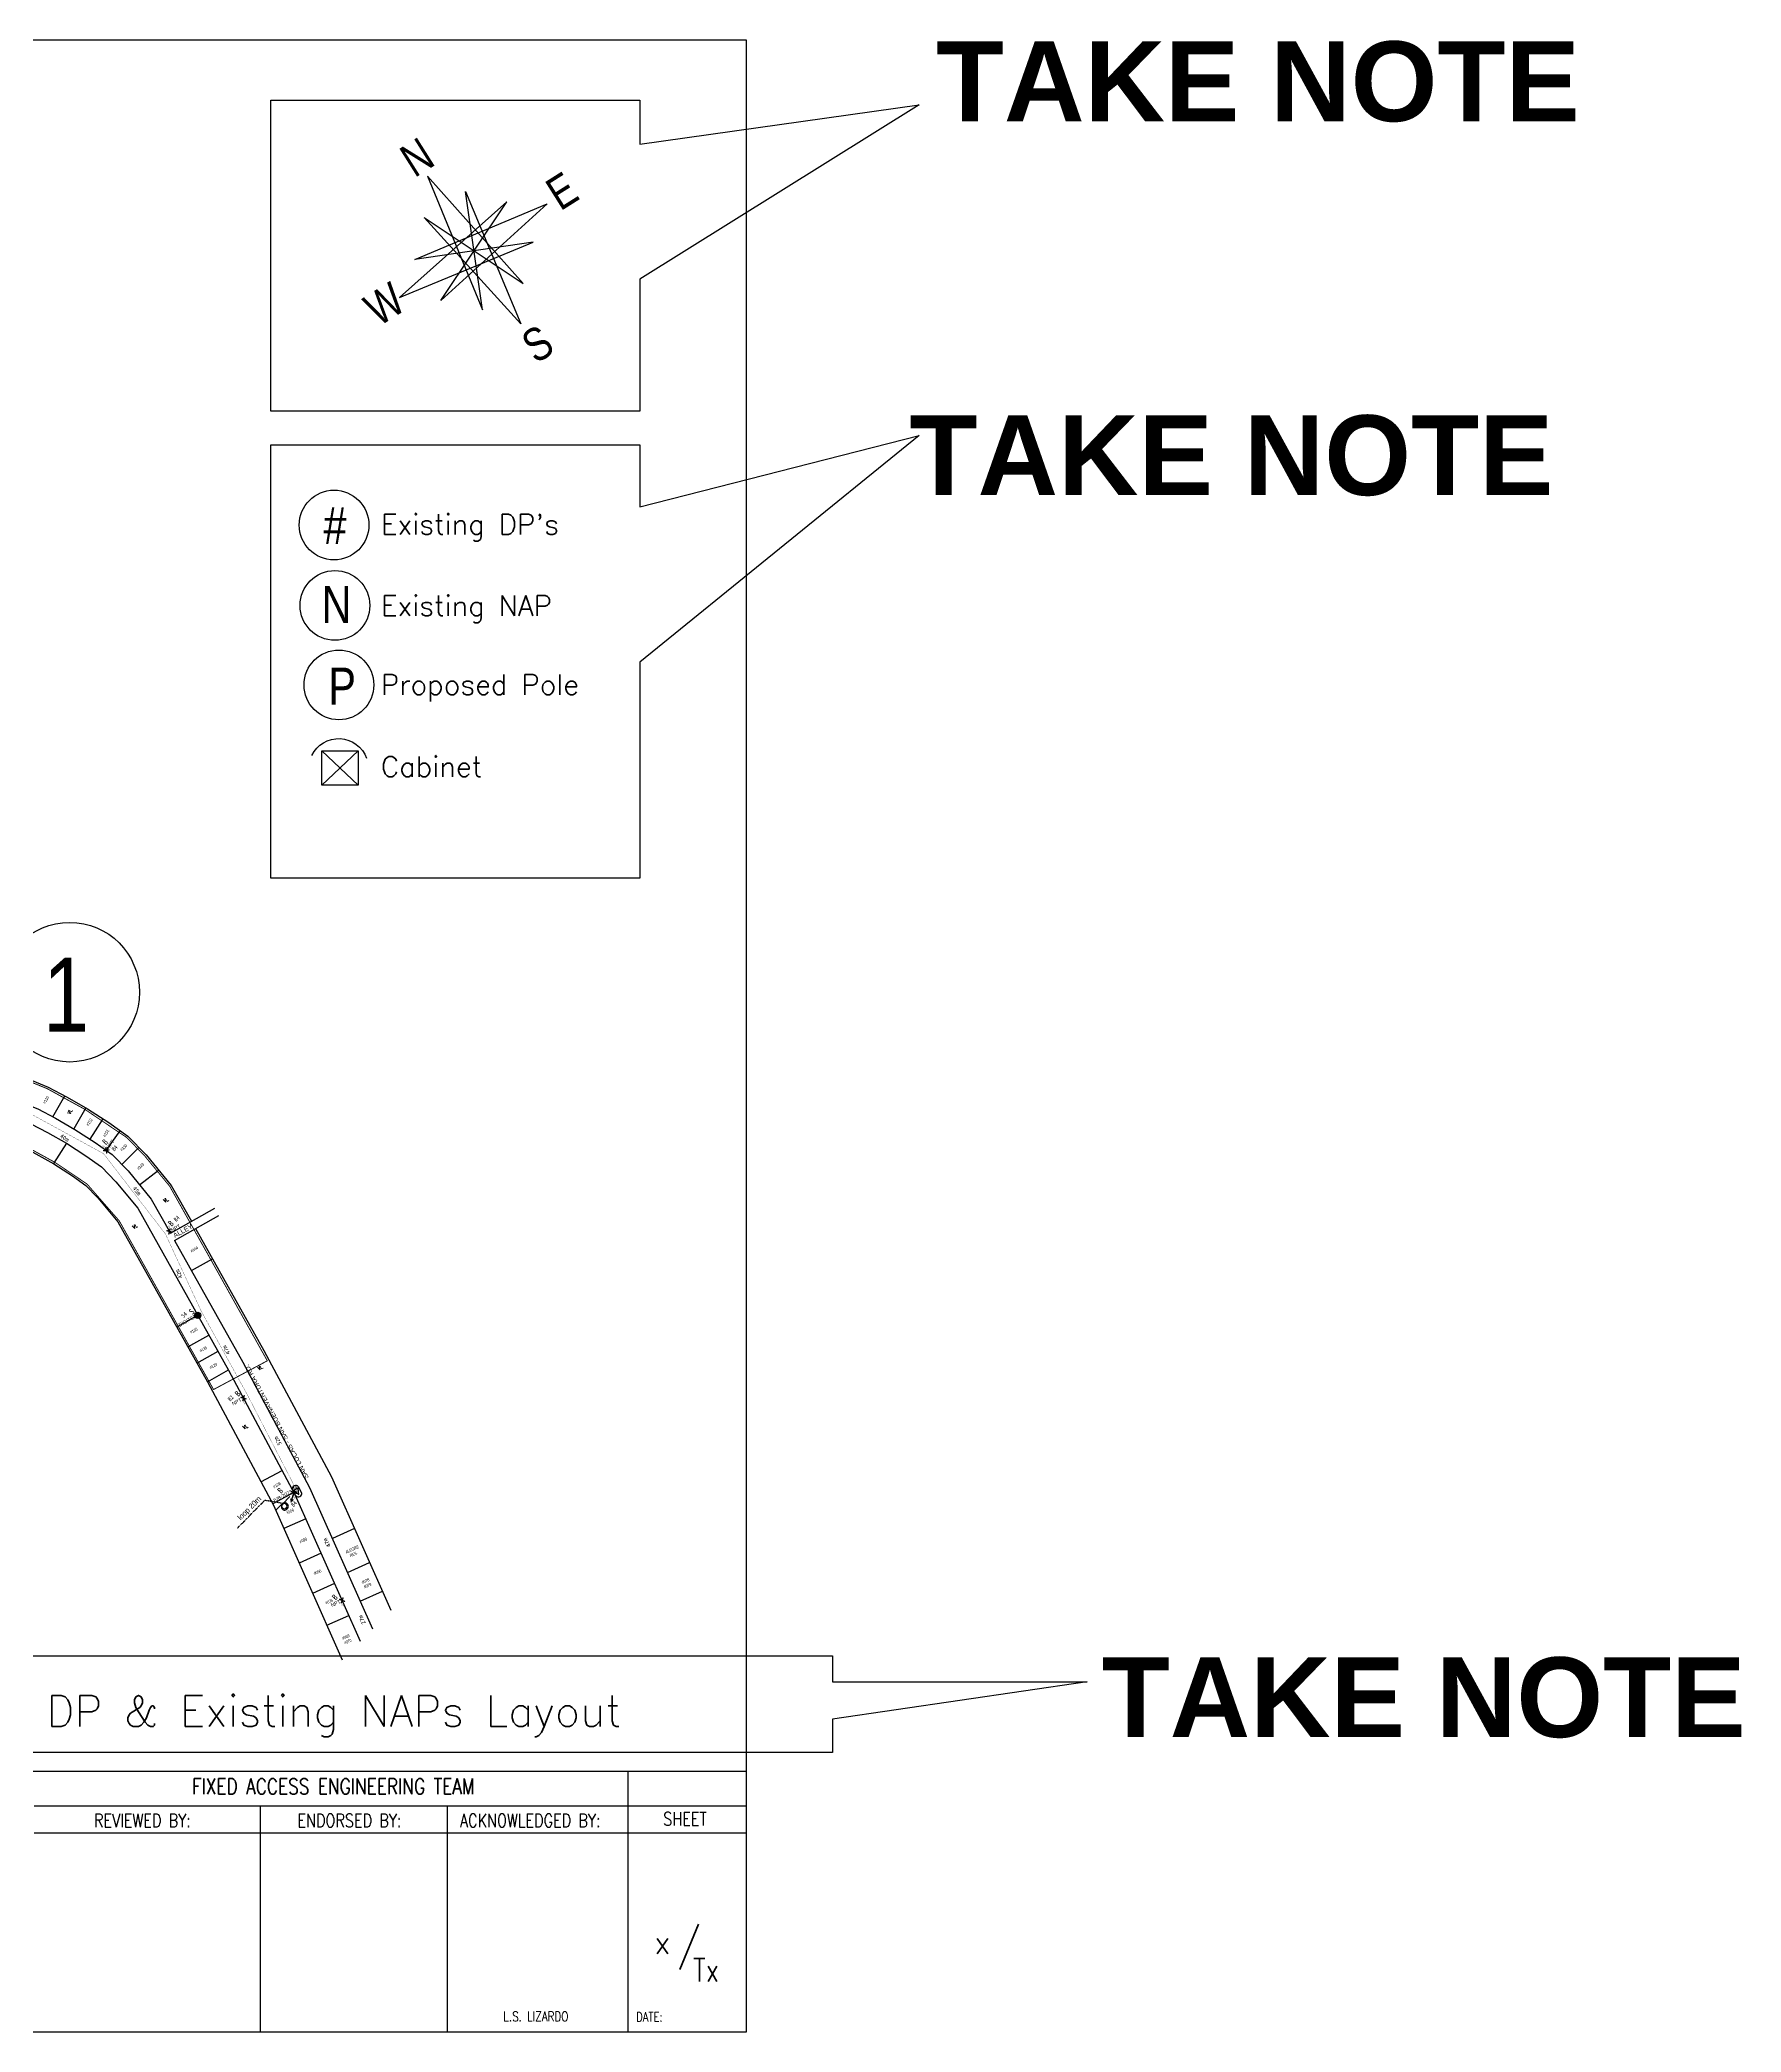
# Model space of a CAD drawing. Extents: x -663610 to -207124, y 70878 to 297551.
# Drawn here: x -261662 to -258842, y 77379 to 80681 of the extents above; entities that cross this region are included whole.
import ezdxf
from ezdxf.enums import TextEntityAlignment as Align

# ---------------------------------------------------------------- set-up
doc = ezdxf.new("R2010")
doc.units = 0
doc.header["$LTSCALE"] = 0.3
doc.linetypes.add('ACAD_ISO05W100', pattern=[33, 24, -3, 0, -3, 0, -3])
doc.linetypes.add('DASHED', pattern=[0.75, 0.5, -0.25])
doc.layers.get('0').update_dxf_attribs({"linetype": 'CONTINUOUS'})
for name, color, linetype in [('BASEMAP', 7, 'CONTINUOUS'), ('CA 12 in', 7, 'CONTINUOUS'), ('CABINET', 7, 'CONTINUOUS'), ('DEG 12 in', 7, 'CONTINUOUS'), ('DEG 8 in', 7, 'CONTINUOUS'), ('Digitel pole', 7, 'CONTINUOUS'), ('Distance Data', 7, 'CONTINUOUS'), ('DP #', 5, 'CONTINUOUS'), ('Electric Pole ID', 7, 'CONTINUOUS'), ('Electrical Pole (Circular Conc.)', 7, 'CONTINUOUS'), ('EXISTING NAP', 7, 'CONTINUOUS'), ('FOC Distribution Diagram', 1, 'CONTINUOUS'), ('Grounding System', 7, 'CONTINUOUS'), ('House Number', 6, 'CONTINUOUS'), ('Lengend', 7, 'CONTINUOUS'), ('Loop', 7, 'CONTINUOUS'), ('NAP #', 3, 'CONTINUOUS'), ('NAP Boundary', 1, 'CONTINUOUS'), ('Print', 7, 'CONTINUOUS'), ('Proposed Pole #', 1, 'CONTINUOUS'), ('Road Name', 7, 'CONTINUOUS'), ('Total Page', 7, 'CONTINUOUS'), ('Vacant', 1, 'CONTINUOUS')]:
    doc.layers.add(name, color=color, linetype=linetype)
doc.layers.add('Pole size-Big', color=251, linetype='CONTINUOUS', lineweight=0)
doc.layers.add('Pole size-Small', color=251, linetype='CONTINUOUS', lineweight=0)
doc.styles.add('Mark', font='arial.ttf', dxfattribs={"width": 0.8, "height": 2.5})
doc.styles.add('ROMANS', font='ROMANS.SHX', dxfattribs={"width": 0.8, "height": 2})
doc.styles.get("Standard").update_dxf_attribs({"font": '', "width": 0.8})
doc.styles.add('WMF-Arial Unicode MS0', font='')
doc.styles.add('仿宋', font='', dxfattribs={"width": 0.9})
doc.styles.get('Standard').set_extended_font_data('FangSong_GB2312')
doc.styles.get('WMF-Arial Unicode MS0').set_extended_font_data('Arial Unicode MS', bold=True)
doc.styles.get('仿宋').set_extended_font_data('FangSong_GB2312')

# ---------------------------------------------------------------- blocks, each defined once
blk = doc.blocks.new('Electrical Pole (Circular Conc.)')
at = {"const_width": 1.18}
for points in [[(-322437.5, 145744.4), (-322433.6, 145740.7)], [(-322437.5, 145740.6), (-322433.6, 145744.4)]]:
    blk.add_lwpolyline(points, dxfattribs=at)
at = {"color": 1, "lineweight": 0, "ltscale": 2, "insert": (-322432.9, 145741.5), "char_height": 1.2, "width": 1.894, "attachment_point": 1}
blk.add_mtext('{\\fArial|b0|i0|c0|p34;\\C7;CC}', dxfattribs=at)
blk = doc.blocks.new('pldt2')
at = {"layer": 'Lengend'}
h = blk.add_hatch(color=256, dxfattribs=at)
h.dxf.hatch_style = 1
edge = h.paths.add_edge_path()
edge.add_arc((64551.6, 10585.1), 1.85, 0, 360)
blk.add_circle((64551.6, 10585.1), 1.85, dxfattribs=at)
blk = doc.blocks.new('PROPOSED NAP')
at = {"color": 7, "linetype": 'Continuous'}
for p, q in [((74519.1, 11201.4), (74524.6, 11201.4)), ((74524.6, 11196.5), (74519.1, 11196.5))]:
    blk.add_line(p, q, dxfattribs=at)
blk.add_lwpolyline([(74524.8, 11199), (74519.9, 11200.8), (74519.9, 11197.1)], close=True, dxfattribs=at)
for centre, start_param, end_param in [((74519.1, 11199), 3.141593, 4.712389), ((74519.1, 11199), 4.712389, 6.283185), ((74524.6, 11199), 1.570796, 3.141593), ((74524.6, 11199), 0, 1.570796)]:
    blk.add_ellipse(centre, major_axis=(0, -2.44), ratio=0.75, start_param=start_param, end_param=end_param, dxfattribs=at)
at = {"color": 7, "style": 'Mark', "width": 0.8}
for s, height, p in [('8', 2.55, (74518.7, 11197.7)), ('N', 2.12, (74521.2, 11197.9))]:
    blk.add_text(s, height=height, dxfattribs=at).set_placement(p, align=Align.CENTER)
blk = doc.blocks.new('LOOP')
for p, q in [((-3.5, 1.41), (0, 1.41)), ((0, 1.29), (4.22, 1.29))]:
    blk.add_line(p, q)
for centre, radius, start, end in [((-0.12, -0.13), 1.28, 84.62469, 275.37531), ((0.02, 0.2), 1.09, 91.28414, 267.65987), ((-0.03, 0.13), 1.02, 270.50165, 88.36533), ((0, 0), 1.41, 269.992, 90.008)]:
    blk.add_arc(centre, radius, start, end)
blk = doc.blocks.new('GROUNDING')
at = {"color": 1}
for p, q in [((-8.5, -0.5), (-8.5, 0.5)), ((-7.4, -1), (-7.4, 1)), ((-6.3, -1.5), (-6.3, 1.5)), ((-6.3, 0), (0, 0))]:
    blk.add_line(p, q, dxfattribs=at)
blk = doc.blocks.new('A$C5EF90F41')
at = {"ltscale": 0.3}
for p, q in [((120, 328.1), (211.5, 106.4)), ((278.8, 150.3), (120, 328.1)), ((211.5, 106.4), (183.3, 302.9)), ((183.3, 302.9), (275.1, 83.4)), ((251.5, 285.7), (73.7, 126.9)), ((98.9, 190.2), (318.4, 282.1)), ((142.5, 121.8), (251.5, 285.7)), ((318.4, 282.1), (142.5, 121.8)), ((275.1, 83.4), (114.9, 259.3)), ((114.9, 259.3), (278.8, 150.3)), ((73.7, 126.9), (295.4, 218.5)), ((295.4, 218.5), (98.9, 190.2))]:
    blk.add_line(p, q, dxfattribs=at)
at = {"style": 'Mark', "width": 0.8}
for s, p in [('N', (117.3, 336.4)), ('E', (357.6, 280.4)), ('W', (63.2, 93.1)), ('S', (317.1, 27.1))]:
    blk.add_text(s, height=54.7, rotation=32.2373, dxfattribs=at).set_placement(p, align=Align.CENTER)

msp = doc.modelspace()

# ---------------------------------------------------------------- linework, layer by layer
at = {"color": 0, "linetype": 'DASHED', "ltscale": 0.3}
for p, q in [((-261334.6, 78214.6), (-261289.2, 78260.9)), ((-261289.2, 78260.9), (-261261.4, 78256))]:
    msp.add_line(p, q, dxfattribs=at)
at = {"ltscale": 0.3}
for p, q in [((-260687.5, 77811.8), (-260687.5, 77379)), ((-260687.5, 77811.8), (-260687.5, 77379)), ((-261671.8, 77754.1), (-260687.5, 77754.1)), ((-261297.2, 77754), (-261297.2, 77379)), ((-260987, 77754), (-260987, 77379)), ((-260687.5, 77754.1), (-260491.7, 77754.1)), ((-261671.8, 77709.2), (-260687.5, 77709.2)), ((-260687.5, 77709.2), (-260491.7, 77709.2))]:
    msp.add_line(p, q, dxfattribs=at)
at = {"color": 0, "lineweight": 0, "ltscale": 0.3}
msp.add_lwpolyline([(-265208.9, 80681), (-260491.7, 80681), (-260491.7, 77811.8), (-265208.9, 77811.8)], close=True, dxfattribs=at)
at = {"ltscale": 0.3}
msp.add_lwpolyline([(-265208.9, 77811.8), (-260491.7, 77811.8), (-260491.7, 77379), (-265208.9, 77379)], close=True, dxfattribs=at)
msp.add_lwpolyline([(-265208.9, 77811.8), (-260491.7, 77811.8), (-260491.7, 77379), (-265208.9, 77379)], close=True, dxfattribs=at)
at = {"layer": 'BASEMAP', "color": 152, "ltscale": 2, "true_color": 0x2776bb}
for points in [[(-260667.7, 80284.5), (-260667.7, 80065.5), (-261279.3, 80065.5), (-261279.3, 80581), (-260667.7, 80581), (-260667.7, 80508.2)], [(-260667.7, 80508.2), (-260204.7, 80573.3), (-260667.7, 80284.5)], [(-260667.7, 79649.8), (-260667.7, 79291.8), (-261279.3, 79291.8), (-261279.3, 80009.9), (-260667.7, 80009.9), (-260667.7, 79907.2)], [(-260667.7, 79907.2), (-260204.7, 80025), (-260667.7, 79649.8)], [(-260348.4, 77897.8), (-260348.4, 77842.7), (-261720.8, 77842.7), (-261720.8, 78002.7), (-260348.4, 78002.7), (-260348.4, 77959.4)], [(-260348.4, 77959.4), (-259926.3, 77959.4), (-260348.4, 77897.8)]]:
    msp.add_lwpolyline(points, dxfattribs=at)
at = {"layer": 'BASEMAP', "color": 251, "ltscale": 2}
for points in [[(-262719.8, 79512.9), (-262201.7, 79078.5), (-262157.4, 79041.7), (-262136.5, 79025.1), (-262111.1, 79012.3), (-262063.9, 78994.2), (-262001.1, 78977.6), (-261810.2, 78925.6), (-261775, 78919.2), (-261745.9, 78910.2), (-261718, 78901.2), (-261677.2, 78884.6), (-261649.5, 78870), (-261618.2, 78852.2), (-261585.9, 78831.2), (-261560.1, 78812.9), (-261536.2, 78788.4), (-261500, 78744.5), (-261349.6, 78476.4), (-261239.4, 78270), (-261131.1, 78027)], [(-262712.5, 79454.6), (-262227.4, 79047.8), (-262182.6, 79010.7), (-262158.2, 78991.2), (-262127.2, 78975.7), (-262076.2, 78956.1), (-262011.5, 78939), (-261819.1, 78886.5), (-261784.5, 78880.2), (-261757.9, 78872.1), (-261731.7, 78863.6), (-261694.1, 78848.3), (-261668.8, 78834.9), (-261639, 78818), (-261608.3, 78798.1), (-261586.2, 78782.4), (-261566, 78761.7), (-261533.2, 78721.8), (-261384.7, 78457.1), (-261275.3, 78252.4), (-261161.2, 77996.3)], [(-262486.6, 79404.8), (-262158.8, 79130), (-262115.1, 79093.7), (-262100.2, 79081.8), (-262084, 79073.7), (-262043.3, 79058.1), (-261983.7, 79042.3), (-261795.4, 78991), (-261759.1, 78984.4), (-261725.8, 78974.1), (-261695.1, 78964.3), (-261648.8, 78945.4), (-261617.3, 78928.7), (-261583.4, 78909.5), (-261548.2, 78886.7), (-261516.3, 78864), (-261486.3, 78833.2), (-261444.5, 78782.5), (-261411.1, 78722.9)], [(-262512.3, 79374.2), (-262184.4, 79099.3), (-262140.3, 79062.7), (-262121.9, 79047.9), (-262100.2, 79037), (-262055.6, 79020), (-261994.1, 79003.7), (-261804.2, 78951.9), (-261768.6, 78945.4), (-261737.8, 78936), (-261708.8, 78926.6), (-261665.7, 78909.1), (-261636.6, 78893.7), (-261604.2, 78875.3), (-261570.7, 78853.6), (-261542.5, 78833.5), (-261516.1, 78806.4), (-261477.7, 78759.8), (-261446, 78703.3)], [(-261640.9, 78896), (-261621.1, 78930.7)], [(-261586.1, 78911), (-261605.9, 78876.2)], [(-261579, 78858.9), (-261557.2, 78892.5)], [(-261618.2, 78852.2), (-261640, 78818.6)], [(-261552.3, 78840.5), (-261529.1, 78873.1)], [(-261526.6, 78817.2), (-261498, 78845.1)], [(-261496.9, 78783.1), (-261465.4, 78807.8)], [(-261446, 78703.3), (-261372.4, 78744.5)], [(-261439.1, 78691.1), (-261365.7, 78732.3)], [(-261439.1, 78691.1), (-261326, 78489.3), (-261215.1, 78281.9), (-261110.8, 78047.7)], [(-261404.2, 78710.7), (-261290.9, 78508.5), (-261179.1, 78299.4), (-261080.7, 78078.4)], [(-261411.1, 78641.2), (-261376.3, 78660.8)], [(-261400.5, 78567.1), (-261435.4, 78547.6)], [(-261417.1, 78514.8), (-261382.2, 78534.4)], [(-261401.9, 78487.8), (-261367, 78507.4)], [(-261384.7, 78457.1), (-261349.8, 78476.7)], [(-261296.1, 78291.2), (-261260.8, 78310)], [(-261241.2, 78273.4), (-261276.4, 78254.5)], [(-261221.4, 78229.7), (-261258, 78213.5)], [(-261140.9, 78213.6), (-261177.4, 78197.3)], [(-261196, 78172.6), (-261232.5, 78156.4)], [(-261152.3, 78141), (-261115.8, 78157.3)], [(-261173.7, 78122.6), (-261210.2, 78106.3)], [(-261131.1, 78093.4), (-261094.6, 78109.7)], [(-261186.6, 78053.3), (-261150.1, 78069.6)]]:
    msp.add_lwpolyline(points, dxfattribs=at)
at = {"layer": 'CABINET', "ltscale": 0.3}
msp.add_lwpolyline([(-261211.4, 79495, -0.662579), (-261120.7, 79490.5, -2.68063)], format="xyb", dxfattribs=at)
msp.add_lwpolyline([(-261195.1, 79502.7), (-261134.8, 79502.7), (-261134.8, 79445.7), (-261195.1, 79445.7)], close=True, dxfattribs=at)
for points in [[(-261195.1, 79502.7), (-261134.8, 79445.7)], [(-261134.8, 79502.7), (-261195.1, 79445.7)]]:
    msp.add_lwpolyline(points, dxfattribs=at)
at = {"layer": 'DP #', "color": 5}
for centre, radius in [((-261174.7, 79876.9), 57.8), ((-261612.9, 79102.6), 115.7)]:
    msp.add_circle(centre, radius, dxfattribs=at)
at = {"layer": 'FOC Distribution Diagram', "color": 1, "linetype": 'DASHED', "ltscale": 50, "const_width": 0.4}
msp.add_lwpolyline([(-261240.5, 78284.5), (-261317.7, 78434.1), (-261395, 78574.3), (-261454.2, 78701.9), (-261556.7, 78835), (-261695.2, 78910.6), (-261846.6, 78941.9)], dxfattribs=at)
at = {"layer": 'NAP #', "color": 3}
msp.add_circle((-261173.2, 79743.6), 57.8, dxfattribs=at)
at = {"layer": 'NAP Boundary', "color": 5, "linetype": 'ACAD_ISO05W100', "lineweight": 0, "ltscale": 2, "const_width": 1.56}
msp.add_lwpolyline([(-261696.1, 78961.4), (-261650.1, 78942.7), (-261587.7, 78908.4), (-261518.3, 78861.7), (-261488.5, 78831.2), (-261447, 78780.8), (-261378.9, 78659.3), (-261285.3, 78491.7), (-261374.4, 78444.1), (-261530.7, 78723.6), (-261584.2, 78784.7), (-261637.4, 78820.6), (-261692.9, 78851.1)], dxfattribs=at)
at = {"layer": 'Print', "ltscale": 2}
msp.add_lwpolyline([(-265208.9, 80681), (-260491.7, 80681), (-260491.7, 77379), (-265208.9, 77379)], close=True, dxfattribs=at)
at = {"layer": 'Proposed Pole #', "color": 1}
msp.add_circle((-261166.6, 79611.9), 57.8, dxfattribs=at)

# ---------------------------------------------------------------- block references
at = {"layer": 'BASEMAP', "color": 3, "ltscale": 2}
msp.add_blockref('A$C5EF90F41', (-261139.9, 80127), dxfattribs=at)
at = {"layer": 'Digitel pole', "color": 7, "xscale": 2.769470818281636, "yscale": 2.769470818281636, "zscale": 2.769470818276872, "rotation": 44.7065569856382}
msp.add_blockref('pldt2', (-367836.1, -68030.8), dxfattribs=at)
at = {"layer": 'Electrical Pole (Circular Conc.)', "color": 1, "lineweight": 0, "xscale": 1.919302000000065, "yscale": 1.919302000016501, "zscale": 1.919302000013738}
for p, rotation in [((-603521.1, 665593.9), 144.5574910311141), ((-320196, 755293.7), 119.285793520078), ((-216386.7, -599215.3), 298.1172266931958), ((-216303.1, -599371.7), 298.1172266929062), ((-264851.7, -601028.8), 294.0118576893166)]:
    msp.add_blockref('Electrical Pole (Circular Conc.)', p, dxfattribs=dict(at, rotation=rotation))
at = {"layer": 'EXISTING NAP', "color": 5, "xscale": 2.174941662467217, "yscale": 2.174941662467217, "zscale": 2.174941662467217, "rotation": 298.1172266931143}
msp.add_blockref('PROPOSED NAP', (-359103.4, 209749.5), dxfattribs=at)
at = {"layer": 'Grounding System', "xscale": 1.759689816446533, "yscale": 1.759689816477476, "zscale": 1.759689816459079, "rotation": 75.04554587500022}
msp.add_blockref('GROUNDING', (-261241.5, 78272.3), dxfattribs=at)
at = {"layer": 'Loop', "xscale": 4.241880405985285, "yscale": 4.24188040601439, "zscale": 4.241880406006983, "rotation": 45.57633078204262}
msp.add_blockref('LOOP', (-261256.4, 78250.4), dxfattribs=at)

# ---------------------------------------------------------------- texts
at = {"style": 'ROMANS'}
for s, height, p in [("Existing DP's", 33.769, (-261097, 79861.2)), ('Existing NAP', 33.769, (-261097, 79726.2)), ('Proposed Pole', 33.769, (-261097, 79595.6)), ('Cabinet', 33.77, (-261097, 79459.6)), ('DP & Existing NAPs Layout', 51.611, (-261651.3, 77885.4))]:
    msp.add_text(s, height=height, dxfattribs=at).set_placement(p)
at = {"lineweight": 5, "style": 'Mark', "width": 0.8}
msp.add_text('loop 20m', height=8.99, rotation=45.2263, dxfattribs=at).set_placement((-261329.3, 78227, 27.8))
at = {"lineweight": 9, "style": 'ROMANS'}
msp.add_text('x', height=38.1, dxfattribs=at).set_placement((-260616.2, 77508.9), align=Align.RIGHT)
at = {"lineweight": 9, "attachment_point": 1, "style": 'ROMANS'}
for s, insert, char_height, width in [('FIXED ACCESS ENGINEERING TEAM', (-261410.1, 77799.2), 25.686, 960.727), ('REVIEWED BY:', (-261572.6, 77740.8), 21.859, 358.304), ('ENDORSED BY:', (-261235.3, 77740.8), 21.859, 358.304), ('ACKNOWLEDGED BY:', (-260966, 77740.8), 21.859, 358.304), ('/', (-260604.7, 77548.6), 49.5, 931.789), ('L.S. LIZARDO', (-260894, 77413), 15.741, 258.034)]:
    msp.add_mtext(s, dxfattribs=dict(at, insert=insert, char_height=char_height, width=width))
at = {"attachment_point": 1, "style": 'ROMANS'}
for s, insert, char_height, width in [('SHEET', (-260628.9, 77743.4), 21.86, 358.38), ('DATE:', (-260673.9, 77411.9), 15.22, 286.704)]:
    msp.add_mtext(s, dxfattribs=dict(at, insert=insert, char_height=char_height, width=width))
at = {"layer": 'BASEMAP', "color": 152, "ltscale": 2, "true_color": 0x2776bb, "char_height": 132.26, "width": 4769.379, "attachment_point": 1, "style": 'WMF-Arial Unicode MS0'}
for insert in [(-260176.9, 80678.4), (-260220.7, 80058.7), (-259902.2, 78000.2)]:
    msp.add_mtext('TAKE NOTE', dxfattribs=dict(at, insert=insert))
at = {"layer": 'CA 12 in', "color": 2, "lineweight": 0, "width": 0.8}
msp.add_text('B2', height=7, rotation=45.5763, dxfattribs=at).set_placement((-261346.7, 78424))
at = {"layer": 'DEG 12 in', "color": 2, "lineweight": 0, "width": 0.8}
for p in [(-261539, 78838.4), (-261436.1, 78721.8), (-261241.9, 78248.8)]:
    msp.add_text('B4', height=7, rotation=45.5763, dxfattribs=at).set_placement(p)
at = {"layer": 'DEG 8 in', "color": 4, "lineweight": 0, "width": 0.8}
msp.add_text('S4', height=7, rotation=45.5763, dxfattribs=at).set_placement((-261423.9, 78562))
at = {"layer": 'Digitel pole', "style": 'Mark', "width": 0.8}
msp.add_text('DIGITEL', height=6, rotation=29.2858, dxfattribs=at).set_placement((-261416.2, 78555.8), align=Align.CENTER)
at = {"layer": 'Distance Data', "style": '仿宋', "width": 0.9}
for s, rotation, p in [('40m', 329.1126, (-261629.7, 78862.2)), ('45m', 307.9411, (-261509, 78777.2)), ('42m', 114.912, (-261425.5, 78629.9)), ('47m', 119.2858, (-261346.4, 78504.7)), ('52m', 119.2858, (-261261.2, 78353.9)), ('47m', 119.2858, (-261179.6, 78185.3)), ('27m', 114.0119, (-261121.9, 78056.8))]:
    msp.add_text(s, height=7, rotation=rotation, dxfattribs=at).set_placement(p)
at = {"layer": 'DP #', "color": 5, "style": 'Mark', "width": 0.8}
for s, height, p in [('#', 61.3, (-261192, 79845.5)), ('1', 122.5, (-261656.8, 79037.1))]:
    msp.add_text(s, height=height, dxfattribs=at).set_placement(p)
at = {"layer": 'Electric Pole ID', "style": 'Mark', "width": 0.8}
for s, rotation, p in [('NPT', 54.5575, (-261543.1, 78848.4)), ('NPT', 29.2858, (-261435.8, 78709.2)), ('NPT', 28.1172, (-261334.5, 78421.2)), ('IV8-2023', 28.1172, (-261258.2, 78265.2)), ('NPT', 24.0119, (-261170.7, 78086.9))]:
    msp.add_text(s, height=6, rotation=rotation, dxfattribs=at).set_placement(p, align=Align.CENTER)
at = {"layer": 'House Number', "color": 6, "char_height": 5, "width": 51.244, "attachment_point": 1, "style": 'Mark'}
for s, insert, rotation in [('\\pi20.54022;{\\W0.7;\\T0.95;#110}', (-261667.1, 78901.4), 62.1007), ('\\pi20.55216;{\\W0.7;\\T0.95;#152}', (-261597, 78865.8), 57.0575), ('\\pi20.87208;{\\W0.7;\\T0.95;#151}', (-261569.5, 78847.4), 57.0575), ('\\pi20.54022;{\\W0.7;\\T0.95;#150}', (-261544.5, 78828), 44.2776), ('\\pi20.53067;{\\W0.7;\\T0.95;#149}', (-261516.6, 78796.8), 44.2776), ('\\pi20.54142;{\\W0.7;\\T0.95;#144}', (-261431.1, 78665.6), 29.2858), ('\\pi20.53545;{\\W0.7;\\T0.95;#136}', (-261432, 78530.6), 29.2858), ('\\pi20.52112;{\\W0.7;\\T0.95;#135}', (-261416.1, 78500), 29.2858), ('\\pi20.53067;{\\W0.7;\\T0.95;#129}', (-261399.6, 78472.3), 29.2858), ('\\pi20.53067;{\\W0.7;\\T0.95;#128}', (-261294.2, 78274.6), 29.2858), ('\\pi20.53065;{\\W0.7;\\T0.95;#106}', (-261273.1, 78233.6), 24.0119), ('\\pi20.53065;{\\W0.7;\\T0.95;#099}', (-261251.4, 78185.5), 24.0119), ('\\pi16.15687;{\\W0.7;\\T0.95;ALEGRE\\P\\pi20.53545;RES.}', (-261171.4, 78170), 24.0119), ('\\pi20.53065;{\\W0.7;\\T0.95;#056}', (-261227.8, 78132.8), 24.0119), ('\\pi20.53067;{\\W0.7;\\T0.95;#078\\P#079}', (-261148.3, 78118), 24.0119), ('\\pi20.53065;{\\W0.7;\\T0.95;#076}', (-261208.6, 78083.9), 24.0119), ('\\pi20.53065;{\\W0.7;\\T0.95;#069\\P#070}', (-261181, 78025.2), 24.0119)]:
    msp.add_mtext(s, dxfattribs=dict(at, insert=insert, rotation=rotation))
at = {"layer": 'NAP #', "color": 3, "style": 'Mark', "width": 0.8}
msp.add_text('N', height=61.3, dxfattribs=at).set_placement((-261195.2, 79714.6))
at = {"layer": 'Pole size-Big', "color": 2, "lineweight": 0, "width": 0.8}
for p in [(-261553, 78848.5), (-261443.9, 78713.6), (-261333.2, 78431.3), (-261262.7, 78270.8), (-261172.2, 78094.1)]:
    msp.add_text('B', height=10, rotation=45.5763, dxfattribs=at).set_placement(p)
at = {"layer": 'Pole size-Small', "color": 2, "lineweight": 0, "width": 0.8}
msp.add_text('S', height=10, rotation=45.5763, dxfattribs=at).set_placement((-261409.6, 78567.4))
at = {"layer": 'Proposed Pole #', "color": 1, "style": 'Mark', "width": 0.8}
msp.add_text('P', height=61.3, dxfattribs=at).set_placement((-261184, 79579.2))
at = {"layer": 'Road Name', "color": 7, "lineweight": 0, "style": 'Mark', "width": 0.8}
for s, rotation, p in [('ALLEY', 29.2858, (-261423.3, 78703.6)), ('SAN LUCAS - SAN BUENAVENTURA RD.', 118.1172, (-261266.5, 78392.5))]:
    e = msp.add_text(s, height=8, rotation=rotation, dxfattribs=at)
    e.set_placement(p, align=Align.CENTER)
    e.dxf.unprotected_set("ltscale", 0)
at = {"layer": 'Total Page', "lineweight": 9, "insert": (-260579.3, 77501.3), "char_height": 38.06, "width": 716.76, "attachment_point": 1, "style": 'ROMANS'}
msp.add_mtext('Tx', dxfattribs=at)
at = {"layer": 'Vacant', "color": 251, "char_height": 6, "width": 54.79, "attachment_point": 1, "style": 'ROMANS'}
for insert, rotation in [((-261628.8, 78882.1), 60.4083), ((-261479, 78747.2), 29.2858), ((-261530, 78703.6), 29.2858), ((-261322.8, 78470.1), 28.1172), ((-261347.3, 78372.1), 28.1172)]:
    msp.add_mtext('\\pi23.62363;VL', dxfattribs=dict(at, insert=insert, rotation=rotation))

doc.saveas('drawing.dxf')
